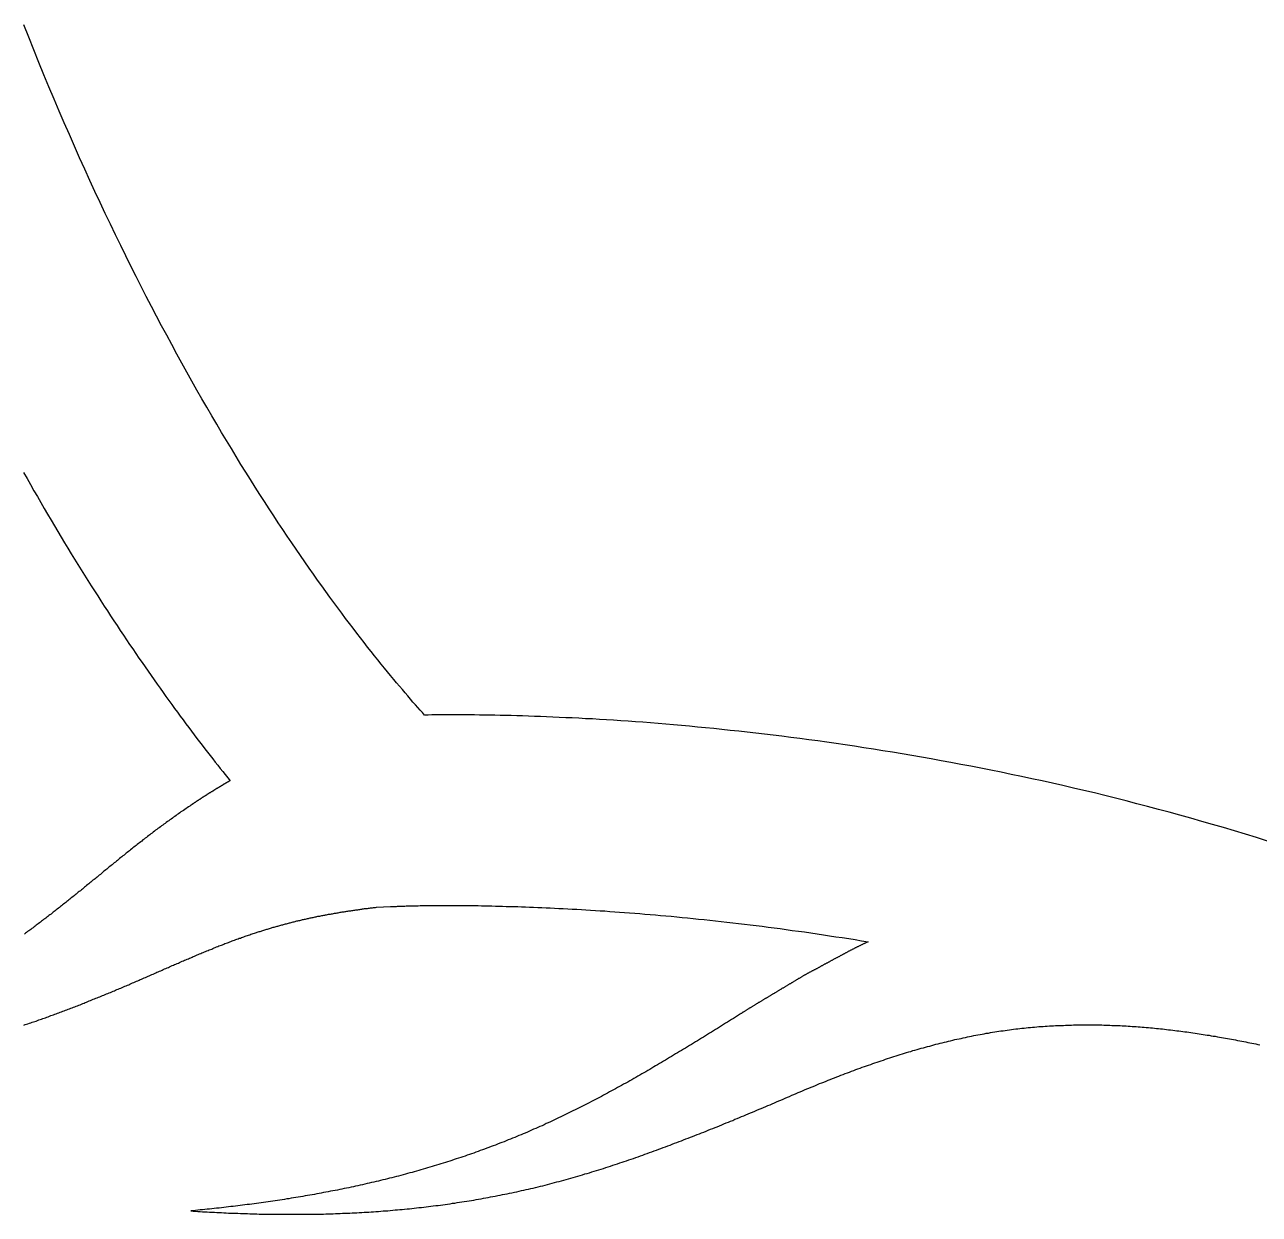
# Model space of a CAD drawing. Extents: x 5 to 105, y 2 to 136.
# Drawn here: x 37.65 to 46.19, y 115.58 to 123.81 of the extents above; entities that cross this region are included whole.
import ezdxf

# ---------------------------------------------------------------- set-up
doc = ezdxf.new("R2010")
doc.units = 0
doc.layers.get('0').update_dxf_attribs({"linetype": 'CONTINUOUS'})

msp = doc.modelspace()

# ---------------------------------------------------------------- linework, layer by layer
at = {"color": 7}
msp.add_lwpolyline([(40.0868, 117.7037), (40.1839, 117.7087)], dxfattribs=at)
for points in [[(40.4194, 119.033, 0), (40.4045, 119.05, 0), (40.3889, 119.067, 0), (40.3729, 119.085, 0), (40.3563, 119.104, 0), (40.3392, 119.123, 0), (40.3216, 119.144, 0), (40.3035, 119.165, 0), (40.2849, 119.186, 0), (40.2658, 119.209, 0), (40.2462, 119.232, 0), (40.2261, 119.256, 0), (40.2056, 119.28, 0), (40.1846, 119.306, 0), (40.1631, 119.332, 0), (40.1413, 119.358, 0), (40.1189, 119.386, 0), (40.0962, 119.414, 0), (40.073, 119.443, 0), (40.0494, 119.473, 0), (40.0254, 119.503, 0), (40.001, 119.535, 0), (39.9761, 119.567, 0), (39.9509, 119.599, 0), (39.9254, 119.633, 0), (39.8994, 119.667, 0), (39.8731, 119.702, 0), (39.8464, 119.737, 0), (39.8194, 119.774, 0), (39.792, 119.811, 0), (39.7643, 119.849, 0), (39.7362, 119.888, 0), (39.7078, 119.927, 0), (39.6791, 119.967, 0), (39.6501, 120.008, 0), (39.6208, 120.05, 0), (39.5912, 120.092, 0), (39.5613, 120.136, 0), (39.5311, 120.18, 0), (39.5007, 120.224, 0), (39.47, 120.27, 0), (39.439, 120.316, 0), (39.4078, 120.363, 0), (39.3763, 120.411, 0), (39.3446, 120.46, 0), (39.3126, 120.509, 0), (39.2805, 120.559, 0), (39.2481, 120.61, 0), (39.2155, 120.662, 0), (39.1827, 120.714, 0), (39.1497, 120.767, 0), (39.1165, 120.821, 0), (39.0832, 120.876, 0), (39.0496, 120.932, 0), (39.0159, 120.988, 0), (38.9821, 121.045, 0), (38.9481, 121.103, 0), (38.9139, 121.162, 0), (38.8796, 121.221, 0), (38.8452, 121.281, 0), (38.8106, 121.342, 0), (38.776, 121.404, 0), (38.7412, 121.467, 0), (38.7063, 121.53, 0), (38.6714, 121.595, 0), (38.6363, 121.66, 0), (38.6012, 121.725, 0), (38.566, 121.792, 0), (38.5307, 121.859, 0), (38.4953, 121.928, 0), (38.46, 121.997, 0), (38.4245, 122.067, 0), (38.3891, 122.137, 0), (38.3536, 122.209, 0), (38.318, 122.281, 0), (38.2825, 122.354, 0), (38.2469, 122.428, 0), (38.2114, 122.502, 0), (38.1758, 122.578, 0), (38.1403, 122.654, 0), (38.1048, 122.731, 0), (38.0693, 122.809, 0), (38.0339, 122.888, 0), (37.9985, 122.968, 0), (37.9631, 123.048, 0), (37.9278, 123.129, 0), (37.8926, 123.211, 0), (37.8574, 123.294, 0), (37.8223, 123.378, 0), (37.7873, 123.462, 0), (37.7524, 123.547, 0), (37.7176, 123.634, 0), (37.6829, 123.721, 0), (37.6483, 123.808, 0)], [(37.6464, 120.711, 0), (37.6703, 120.669, 0), (37.6942, 120.627, 0), (37.718, 120.585, 0), (37.7417, 120.544, 0), (37.7655, 120.503, 0), (37.7891, 120.462, 0), (37.8127, 120.422, 0), (37.8363, 120.382, 0), (37.8598, 120.342, 0), (37.8832, 120.303, 0), (37.9066, 120.264, 0), (37.9299, 120.225, 0), (37.9531, 120.187, 0), (37.9763, 120.149, 0), (37.9994, 120.111, 0), (38.0224, 120.074, 0), (38.0454, 120.037, 0), (38.0683, 120, 0), (38.0911, 119.964, 0), (38.1139, 119.928, 0), (38.1365, 119.892, 0), (38.1591, 119.857, 0), (38.1816, 119.822, 0), (38.204, 119.787, 0), (38.2263, 119.753, 0), (38.2485, 119.719, 0), (38.2706, 119.685, 0), (38.2927, 119.652, 0), (38.3146, 119.619, 0), (38.3365, 119.586, 0), (38.3582, 119.554, 0), (38.3799, 119.522, 0), (38.4014, 119.49, 0), (38.4228, 119.458, 0), (38.4442, 119.427, 0), (38.4654, 119.396, 0), (38.4865, 119.366, 0), (38.5075, 119.336, 0), (38.5283, 119.306, 0), (38.5491, 119.276, 0), (38.5697, 119.247, 0), (38.5903, 119.218, 0), (38.6106, 119.19, 0), (38.6309, 119.162, 0), (38.6511, 119.134, 0), (38.6711, 119.106, 0), (38.691, 119.079, 0), (38.7107, 119.052, 0), (38.7303, 119.025, 0), (38.7498, 118.999, 0), (38.7691, 118.973, 0), (38.7883, 118.947, 0), (38.8074, 118.922, 0), (38.8263, 118.897, 0), (38.8451, 118.872, 0), (38.8637, 118.848, 0), (38.8821, 118.824, 0), (38.9005, 118.8, 0), (38.9186, 118.777, 0), (38.9366, 118.753, 0), (38.9545, 118.731, 0), (38.9721, 118.708, 0), (38.9897, 118.686, 0), (39.007, 118.664, 0), (39.0242, 118.642, 0), (39.0412, 118.621, 0), (39.0581, 118.6, 0), (39.0748, 118.579, 0)], [(46.248, 118.162, 0), (46.1717, 118.186, 0), (46.0955, 118.209, 0), (46.0195, 118.232, 0), (45.9436, 118.255, 0), (45.868, 118.277, 0), (45.7926, 118.298, 0), (45.7173, 118.32, 0), (45.6423, 118.341, 0), (45.5675, 118.361, 0), (45.4929, 118.381, 0), (45.4186, 118.401, 0), (45.3445, 118.42, 0), (45.2706, 118.439, 0), (45.197, 118.458, 0), (45.1236, 118.476, 0), (45.0505, 118.494, 0), (44.9777, 118.511, 0), (44.9052, 118.528, 0), (44.8329, 118.545, 0), (44.761, 118.561, 0), (44.6893, 118.577, 0), (44.6179, 118.592, 0), (44.5468, 118.608, 0), (44.4761, 118.623, 0), (44.4057, 118.637, 0), (44.3356, 118.651, 0), (44.2658, 118.665, 0), (44.1964, 118.679, 0), (44.1273, 118.692, 0), (44.0586, 118.705, 0), (43.9903, 118.717, 0), (43.9223, 118.73, 0), (43.8547, 118.742, 0), (43.7875, 118.753, 0), (43.7206, 118.765, 0), (43.6542, 118.776, 0), (43.5882, 118.786, 0), (43.5225, 118.797, 0), (43.4573, 118.807, 0), (43.3925, 118.817, 0), (43.3281, 118.826, 0), (43.2642, 118.836, 0), (43.2007, 118.845, 0), (43.1376, 118.854, 0), (43.0751, 118.862, 0), (43.0129, 118.87, 0), (42.9512, 118.878, 0), (42.8901, 118.886, 0), (42.8293, 118.894, 0), (42.7691, 118.901, 0), (42.7094, 118.908, 0), (42.6501, 118.915, 0), (42.5914, 118.921, 0), (42.5332, 118.927, 0), (42.4755, 118.933, 0), (42.4183, 118.939, 0), (42.3616, 118.945, 0), (42.3055, 118.95, 0), (42.25, 118.956, 0), (42.195, 118.961, 0), (42.1405, 118.965, 0), (42.0866, 118.97, 0), (42.0333, 118.974, 0), (41.9806, 118.979, 0), (41.9284, 118.983, 0), (41.8768, 118.986, 0), (41.8259, 118.99, 0), (41.7755, 118.993, 0), (41.7257, 118.997, 0), (41.6766, 119, 0), (41.6281, 119.003, 0), (41.5802, 119.006, 0), (41.533, 119.008, 0), (41.4863, 119.011, 0), (41.4404, 119.013, 0), (41.3951, 119.015, 0), (41.3504, 119.017, 0), (41.3065, 119.019, 0), (41.2632, 119.021, 0), (41.2206, 119.023, 0), (41.1786, 119.024, 0), (41.1374, 119.026, 0), (41.0969, 119.027, 0), (41.0571, 119.028, 0), (41.018, 119.029, 0), (40.9796, 119.03, 0), (40.9419, 119.031, 0), (40.905, 119.032, 0), (40.8688, 119.032, 0), (40.8334, 119.033, 0), (40.7987, 119.033, 0), (40.7648, 119.034, 0), (40.7316, 119.034, 0), (40.6993, 119.034, 0), (40.6677, 119.034, 0), (40.6368, 119.034, 0), (40.6068, 119.034, 0), (40.5776, 119.034, 0), (40.5492, 119.034, 0), (40.5216, 119.034, 0), (40.4948, 119.034, 0), (40.4689, 119.034, 0), (40.4437, 119.033, 0), (40.4195, 119.033, 0)], [(39.0748, 118.579, 0), (39.0725, 118.578, 0), (39.0703, 118.577, 0), (39.068, 118.576, 0), (39.0658, 118.574, 0), (39.0635, 118.573, 0), (39.0613, 118.572, 0), (39.059, 118.57, 0), (39.0568, 118.569, 0), (39.0546, 118.568, 0), (39.0523, 118.566, 0), (39.0501, 118.565, 0), (39.0478, 118.564, 0), (39.0456, 118.562, 0), (39.0433, 118.561, 0), (39.0411, 118.56, 0), (39.0389, 118.558, 0), (39.0366, 118.557, 0), (39.0344, 118.556, 0), (39.0321, 118.554, 0), (39.0299, 118.553, 0), (39.0277, 118.552, 0), (39.0254, 118.551, 0), (39.0232, 118.549, 0), (39.021, 118.548, 0), (39.0187, 118.547, 0), (39.0165, 118.545, 0), (39.0143, 118.544, 0), (39.0121, 118.543, 0), (39.0098, 118.541, 0), (39.0076, 118.54, 0), (39.0054, 118.539, 0), (39.0031, 118.537, 0), (39.0009, 118.536, 0), (38.9987, 118.535, 0), (38.9965, 118.533, 0), (38.9942, 118.532, 0), (38.992, 118.53, 0), (38.9898, 118.529, 0), (38.9876, 118.528, 0), (38.9854, 118.526, 0), (38.9831, 118.525, 0), (38.9809, 118.524, 0), (38.9787, 118.522, 0), (38.9765, 118.521, 0), (38.9743, 118.52, 0), (38.9721, 118.518, 0), (38.9699, 118.517, 0), (38.9676, 118.516, 0), (38.9654, 118.514, 0), (38.9632, 118.513, 0), (38.961, 118.512, 0), (38.9588, 118.51, 0), (38.9566, 118.509, 0), (38.9544, 118.507, 0), (38.9522, 118.506, 0), (38.95, 118.505, 0), (38.9478, 118.503, 0), (38.9456, 118.502, 0), (38.9434, 118.501, 0), (38.9412, 118.499, 0), (38.939, 118.498, 0), (38.9368, 118.496, 0), (38.9346, 118.495, 0), (38.9324, 118.494, 0), (38.9302, 118.492, 0), (38.928, 118.491, 0), (38.9258, 118.49, 0), (38.9236, 118.488, 0), (38.9214, 118.487, 0), (38.9192, 118.485, 0), (38.917, 118.484, 0), (38.9148, 118.483, 0), (38.9127, 118.481, 0), (38.9105, 118.48, 0), (38.9083, 118.479, 0), (38.9061, 118.477, 0), (38.9039, 118.476, 0), (38.9017, 118.474, 0), (38.8995, 118.473, 0), (38.8974, 118.472, 0), (38.8952, 118.47, 0), (38.893, 118.469, 0), (38.8908, 118.467, 0), (38.8886, 118.466, 0), (38.8865, 118.465, 0), (38.8843, 118.463, 0), (38.8821, 118.462, 0), (38.8799, 118.46, 0), (38.8778, 118.459, 0), (38.8756, 118.457, 0), (38.8734, 118.456, 0), (38.8713, 118.455, 0), (38.8691, 118.453, 0), (38.8669, 118.452, 0), (38.8648, 118.45, 0), (38.8626, 118.449, 0), (38.8604, 118.448, 0), (38.8583, 118.446, 0), (38.8561, 118.445, 0), (38.8539, 118.443, 0), (38.8518, 118.442, 0), (38.8496, 118.44, 0), (38.8475, 118.439, 0), (38.8453, 118.438, 0), (38.8432, 118.436, 0), (38.841, 118.435, 0), (38.8389, 118.433, 0), (38.8367, 118.432, 0), (38.8345, 118.43, 0), (38.8324, 118.429, 0), (38.8302, 118.428, 0), (38.8281, 118.426, 0), (38.826, 118.425, 0), (38.8238, 118.423, 0), (38.8217, 118.422, 0), (38.8195, 118.42, 0), (38.8174, 118.419, 0), (38.8152, 118.417, 0), (38.8131, 118.416, 0), (38.811, 118.415, 0), (38.8088, 118.413, 0), (38.8067, 118.412, 0), (38.8046, 118.41, 0), (38.8024, 118.409, 0), (38.8003, 118.407, 0), (38.7982, 118.406, 0), (38.796, 118.404, 0)], [(38.796, 118.404, 0), (38.7872, 118.398, 0), (38.7784, 118.392, 0), (38.7697, 118.386, 0), (38.7609, 118.38, 0), (38.7522, 118.374, 0), (38.7436, 118.369, 0), (38.7349, 118.363, 0), (38.7263, 118.357, 0), (38.7177, 118.351, 0), (38.7092, 118.345, 0), (38.7007, 118.338, 0), (38.6922, 118.332, 0), (38.6837, 118.326, 0), (38.6753, 118.32, 0), (38.6668, 118.314, 0), (38.6585, 118.308, 0), (38.6501, 118.302, 0), (38.6418, 118.296, 0), (38.6334, 118.29, 0), (38.6252, 118.284, 0), (38.6169, 118.278, 0), (38.6087, 118.272, 0), (38.6005, 118.266, 0), (38.5923, 118.26, 0), (38.5841, 118.254, 0), (38.576, 118.248, 0), (38.5678, 118.242, 0), (38.5597, 118.236, 0), (38.5517, 118.229, 0), (38.5436, 118.223, 0), (38.5356, 118.217, 0), (38.5276, 118.211, 0), (38.5196, 118.205, 0), (38.5116, 118.199, 0), (38.5037, 118.193, 0), (38.4958, 118.187, 0), (38.4879, 118.181, 0), (38.48, 118.175, 0), (38.4721, 118.169, 0), (38.4643, 118.162, 0), (38.4564, 118.156, 0), (38.4486, 118.15, 0), (38.4408, 118.144, 0), (38.4331, 118.138, 0), (38.4253, 118.132, 0), (38.4176, 118.126, 0), (38.4099, 118.12, 0), (38.4022, 118.114, 0), (38.3945, 118.107, 0), (38.3868, 118.101, 0), (38.3792, 118.095, 0), (38.3715, 118.089, 0), (38.3639, 118.083, 0), (38.3563, 118.077, 0), (38.3487, 118.071, 0), (38.3411, 118.065, 0), (38.3336, 118.059, 0), (38.326, 118.053, 0), (38.3185, 118.047, 0), (38.3109, 118.04, 0), (38.3034, 118.034, 0), (38.2959, 118.028, 0), (38.2885, 118.022, 0), (38.281, 118.016, 0), (38.2735, 118.01, 0), (38.2661, 118.004, 0), (38.2586, 117.998, 0), (38.2512, 117.992, 0), (38.2438, 117.986, 0), (38.2364, 117.98, 0), (38.229, 117.974, 0), (38.2216, 117.968, 0), (38.2142, 117.962, 0), (38.2069, 117.956, 0), (38.1995, 117.95, 0), (38.1921, 117.944, 0), (38.1848, 117.938, 0), (38.1775, 117.931, 0), (38.1701, 117.925, 0), (38.1628, 117.919, 0), (38.1555, 117.913, 0), (38.1482, 117.907, 0), (38.1409, 117.901, 0), (38.1336, 117.895, 0), (38.1263, 117.89, 0), (38.119, 117.884, 0), (38.1118, 117.878, 0), (38.1045, 117.872, 0), (38.0972, 117.866, 0), (38.09, 117.86, 0), (38.0827, 117.854, 0), (38.0754, 117.848, 0), (38.0682, 117.842, 0), (38.0609, 117.836, 0), (38.0537, 117.83, 0), (38.0465, 117.824, 0), (38.0392, 117.818, 0), (38.032, 117.812, 0), (38.0247, 117.807, 0), (38.0175, 117.801, 0), (38.0103, 117.795, 0), (38.003, 117.789, 0), (37.9958, 117.783, 0), (37.9886, 117.777, 0), (37.9813, 117.772, 0), (37.9741, 117.766, 0), (37.9669, 117.76, 0), (37.9596, 117.754, 0), (37.9524, 117.748, 0), (37.9451, 117.743, 0), (37.9379, 117.737, 0), (37.9307, 117.731, 0), (37.9234, 117.725, 0), (37.9162, 117.72, 0), (37.9089, 117.714, 0), (37.9017, 117.708, 0), (37.8944, 117.702, 0), (37.8871, 117.697, 0), (37.8799, 117.691, 0), (37.8726, 117.685, 0), (37.8653, 117.68, 0), (37.858, 117.674, 0), (37.8508, 117.669, 0), (37.8435, 117.663, 0), (37.8362, 117.657, 0), (37.8289, 117.652, 0), (37.8215, 117.646, 0)], [(37.8215, 117.646, 0), (37.8143, 117.64, 0), (37.807, 117.635, 0), (37.7997, 117.629, 0), (37.7924, 117.624, 0), (37.7851, 117.618, 0), (37.7778, 117.612, 0), (37.7705, 117.607, 0), (37.7632, 117.601, 0), (37.7559, 117.596, 0), (37.7485, 117.59, 0), (37.7412, 117.584, 0), (37.7338, 117.579, 0), (37.7265, 117.573, 0), (37.7191, 117.568, 0), (37.7118, 117.562, 0), (37.7044, 117.557, 0), (37.697, 117.551, 0), (37.6896, 117.546, 0), (37.6822, 117.54, 0), (37.6748, 117.535, 0), (37.6674, 117.529, 0), (37.66, 117.524, 0), (37.6525, 117.518, 0)], [(39.243, 117.524, 0), (39.2495, 117.527, 0), (39.256, 117.529, 0), (39.2625, 117.531, 0), (39.269, 117.533, 0), (39.2755, 117.535, 0), (39.282, 117.537, 0), (39.2885, 117.539, 0), (39.295, 117.541, 0), (39.3015, 117.543, 0), (39.308, 117.545, 0), (39.3145, 117.547, 0), (39.321, 117.55, 0), (39.3275, 117.552, 0), (39.334, 117.553, 0), (39.3405, 117.555, 0), (39.347, 117.557, 0), (39.3535, 117.559, 0), (39.36, 117.561, 0), (39.3665, 117.563, 0), (39.3731, 117.565, 0), (39.3796, 117.567, 0), (39.3861, 117.569, 0), (39.3926, 117.571, 0), (39.3992, 117.573, 0), (39.4057, 117.574, 0), (39.4122, 117.576, 0), (39.4187, 117.578, 0), (39.4253, 117.58, 0), (39.4318, 117.582, 0), (39.4384, 117.583, 0), (39.4449, 117.585, 0), (39.4514, 117.587, 0), (39.458, 117.589, 0), (39.4645, 117.59, 0), (39.4711, 117.592, 0), (39.4776, 117.594, 0), (39.4842, 117.596, 0), (39.4907, 117.597, 0), (39.4973, 117.599, 0), (39.5039, 117.601, 0), (39.5104, 117.602, 0), (39.517, 117.604, 0), (39.5236, 117.605, 0), (39.5301, 117.607, 0), (39.5367, 117.609, 0), (39.5433, 117.61, 0), (39.5499, 117.612, 0), (39.5564, 117.613, 0), (39.563, 117.615, 0), (39.5696, 117.616, 0), (39.5762, 117.618, 0), (39.5828, 117.619, 0), (39.5894, 117.621, 0), (39.596, 117.622, 0), (39.6026, 117.624, 0), (39.6092, 117.625, 0), (39.6158, 117.627, 0), (39.6224, 117.628, 0), (39.629, 117.63, 0), (39.6356, 117.631, 0), (39.6423, 117.632, 0), (39.6489, 117.634, 0), (39.6555, 117.635, 0), (39.6621, 117.637, 0), (39.6688, 117.638, 0), (39.6754, 117.639, 0), (39.682, 117.641, 0), (39.6887, 117.642, 0), (39.6953, 117.643, 0), (39.7019, 117.645, 0), (39.7086, 117.646, 0), (39.7152, 117.647, 0), (39.7219, 117.648, 0), (39.7286, 117.65, 0), (39.7352, 117.651, 0), (39.7419, 117.652, 0), (39.7486, 117.653, 0), (39.7552, 117.655, 0), (39.7619, 117.656, 0), (39.7686, 117.657, 0), (39.7753, 117.658, 0), (39.7819, 117.659, 0), (39.7886, 117.661, 0), (39.7953, 117.662, 0), (39.802, 117.663, 0), (39.8087, 117.664, 0), (39.8154, 117.665, 0), (39.8221, 117.666, 0), (39.8288, 117.667, 0), (39.8356, 117.669, 0), (39.8423, 117.67, 0), (39.849, 117.671, 0), (39.8557, 117.672, 0), (39.8625, 117.673, 0), (39.8692, 117.674, 0), (39.8759, 117.675, 0), (39.8827, 117.676, 0), (39.8894, 117.677, 0), (39.8962, 117.678, 0), (39.9029, 117.679, 0), (39.9097, 117.68, 0), (39.9164, 117.681, 0), (39.9232, 117.682, 0), (39.93, 117.683, 0), (39.9367, 117.684, 0), (39.9435, 117.685, 0), (39.9503, 117.686, 0), (39.9571, 117.687, 0), (39.9639, 117.688, 0), (39.9707, 117.689, 0), (39.9775, 117.69, 0), (39.9843, 117.691, 0), (39.9911, 117.692, 0), (39.9979, 117.693, 0), (40.0047, 117.694, 0), (40.0115, 117.694, 0), (40.0183, 117.695, 0), (40.0252, 117.696, 0), (40.032, 117.697, 0), (40.0388, 117.698, 0), (40.0457, 117.699, 0), (40.0525, 117.7, 0), (40.0594, 117.7, 0), (40.0662, 117.701, 0), (40.0731, 117.702, 0), (40.0799, 117.703, 0), (40.0868, 117.704, 0)], [(40.1839, 117.709, 0), (40.1847, 117.709, 0), (40.186, 117.709, 0), (40.1878, 117.709, 0), (40.19, 117.709, 0), (40.1928, 117.709, 0), (40.1961, 117.709, 0), (40.1998, 117.709, 0), (40.2041, 117.71, 0), (40.2088, 117.71, 0), (40.214, 117.71, 0), (40.2197, 117.71, 0), (40.2259, 117.71, 0), (40.2326, 117.711, 0), (40.2397, 117.711, 0), (40.2473, 117.711, 0), (40.2553, 117.711, 0), (40.2639, 117.712, 0), (40.2729, 117.712, 0), (40.2823, 117.712, 0), (40.2922, 117.713, 0), (40.3026, 117.713, 0), (40.3134, 117.713, 0), (40.3247, 117.713, 0), (40.3364, 117.714, 0), (40.3486, 117.714, 0), (40.3612, 117.714, 0), (40.3743, 117.714, 0), (40.3878, 117.715, 0), (40.4017, 117.715, 0), (40.4161, 117.715, 0), (40.4309, 117.715, 0), (40.4461, 117.715, 0), (40.4617, 117.716, 0), (40.4778, 117.716, 0), (40.4943, 117.716, 0), (40.5112, 117.716, 0), (40.5286, 117.716, 0), (40.5463, 117.716, 0), (40.5645, 117.716, 0), (40.583, 117.716, 0), (40.602, 117.716, 0), (40.6214, 117.716, 0), (40.6412, 117.716, 0), (40.6614, 117.716, 0), (40.6819, 117.716, 0), (40.7029, 117.716, 0), (40.7243, 117.715, 0), (40.746, 117.715, 0), (40.7682, 117.715, 0), (40.7907, 117.715, 0), (40.8136, 117.714, 0), (40.8369, 117.714, 0), (40.8606, 117.713, 0), (40.8846, 117.713, 0), (40.909, 117.712, 0), (40.9338, 117.712, 0), (40.9589, 117.711, 0), (40.9845, 117.71, 0), (41.0103, 117.71, 0), (41.0366, 117.709, 0), (41.0632, 117.708, 0), (41.0901, 117.707, 0), (41.1174, 117.706, 0), (41.1451, 117.705, 0), (41.1731, 117.704, 0), (41.2014, 117.703, 0), (41.2301, 117.702, 0), (41.2591, 117.7, 0), (41.2885, 117.699, 0), (41.3182, 117.698, 0), (41.3482, 117.696, 0), (41.3786, 117.695, 0), (41.4093, 117.693, 0), (41.4403, 117.691, 0), (41.4717, 117.69, 0), (41.5033, 117.688, 0), (41.5353, 117.686, 0), (41.5676, 117.684, 0), (41.6002, 117.682, 0), (41.6331, 117.68, 0), (41.6664, 117.678, 0), (41.6999, 117.675, 0), (41.7337, 117.673, 0), (41.7679, 117.67, 0), (41.8023, 117.668, 0), (41.8371, 117.665, 0), (41.8721, 117.662, 0), (41.9074, 117.66, 0), (41.943, 117.657, 0), (41.9789, 117.654, 0), (42.0151, 117.651, 0), (42.0515, 117.647, 0), (42.0883, 117.644, 0), (42.1253, 117.641, 0), (42.1626, 117.637, 0), (42.2001, 117.634, 0), (42.238, 117.63, 0), (42.276, 117.626, 0), (42.3144, 117.622, 0), (42.353, 117.618, 0), (42.3919, 117.614, 0), (42.431, 117.61, 0), (42.4704, 117.606, 0), (42.5101, 117.601, 0), (42.55, 117.597, 0), (42.5901, 117.592, 0), (42.6305, 117.587, 0), (42.6711, 117.582, 0), (42.712, 117.577, 0), (42.7531, 117.572, 0), (42.7944, 117.567, 0), (42.836, 117.561, 0), (42.8777, 117.556, 0), (42.9198, 117.55, 0), (42.962, 117.544, 0), (43.0045, 117.539, 0), (43.0472, 117.533, 0), (43.0901, 117.526, 0), (43.1332, 117.52, 0), (43.1765, 117.514, 0), (43.2201, 117.507, 0), (43.2638, 117.5, 0), (43.3078, 117.494, 0), (43.3519, 117.487, 0), (43.3963, 117.48, 0), (43.4408, 117.472, 0), (43.4856, 117.465, 0)], [(38.1467, 117.074, 0), (38.1558, 117.078, 0), (38.165, 117.081, 0), (38.1741, 117.085, 0), (38.1832, 117.089, 0), (38.1923, 117.093, 0), (38.2015, 117.096, 0), (38.2106, 117.1, 0), (38.2197, 117.104, 0), (38.2288, 117.108, 0), (38.2378, 117.111, 0), (38.2469, 117.115, 0), (38.256, 117.119, 0), (38.2651, 117.123, 0), (38.2741, 117.126, 0), (38.2832, 117.13, 0), (38.2922, 117.134, 0), (38.3012, 117.138, 0), (38.3103, 117.142, 0), (38.3193, 117.145, 0), (38.3283, 117.149, 0), (38.3373, 117.153, 0), (38.3463, 117.157, 0), (38.3553, 117.161, 0), (38.3643, 117.165, 0), (38.3732, 117.168, 0), (38.3822, 117.172, 0), (38.3912, 117.176, 0), (38.4001, 117.18, 0), (38.4091, 117.184, 0), (38.418, 117.188, 0), (38.4269, 117.192, 0), (38.4358, 117.196, 0), (38.4448, 117.199, 0), (38.4537, 117.203, 0), (38.4626, 117.207, 0), (38.4714, 117.211, 0), (38.4803, 117.215, 0), (38.4892, 117.219, 0), (38.4981, 117.223, 0), (38.5069, 117.227, 0), (38.5158, 117.23, 0), (38.5246, 117.234, 0), (38.5334, 117.238, 0), (38.5423, 117.242, 0), (38.5511, 117.246, 0), (38.5599, 117.25, 0), (38.5687, 117.254, 0), (38.5775, 117.257, 0), (38.5862, 117.261, 0), (38.595, 117.265, 0), (38.6038, 117.269, 0), (38.6125, 117.273, 0), (38.6213, 117.277, 0), (38.63, 117.28, 0), (38.6388, 117.284, 0), (38.6475, 117.288, 0), (38.6562, 117.292, 0), (38.6649, 117.296, 0), (38.6736, 117.3, 0), (38.6823, 117.303, 0), (38.691, 117.307, 0), (38.6996, 117.311, 0), (38.7083, 117.315, 0), (38.7169, 117.318, 0), (38.7256, 117.322, 0), (38.7342, 117.326, 0), (38.7429, 117.33, 0), (38.7515, 117.333, 0), (38.7601, 117.337, 0), (38.7687, 117.341, 0), (38.7773, 117.344, 0), (38.7858, 117.348, 0), (38.7944, 117.352, 0), (38.803, 117.355, 0), (38.8115, 117.359, 0), (38.8201, 117.363, 0), (38.8286, 117.366, 0), (38.8371, 117.37, 0), (38.8457, 117.374, 0), (38.8542, 117.377, 0), (38.8627, 117.381, 0), (38.8712, 117.384, 0), (38.8796, 117.388, 0), (38.8881, 117.391, 0), (38.8966, 117.395, 0), (38.905, 117.398, 0), (38.9135, 117.402, 0), (38.9219, 117.405, 0), (38.9303, 117.409, 0), (38.9387, 117.412, 0), (38.9471, 117.415, 0), (38.9555, 117.419, 0), (38.9639, 117.422, 0), (38.9723, 117.426, 0), (38.9807, 117.429, 0), (38.989, 117.432, 0), (38.9974, 117.436, 0), (39.0057, 117.439, 0), (39.014, 117.442, 0), (39.0223, 117.445, 0), (39.0306, 117.449, 0), (39.0389, 117.452, 0), (39.0472, 117.455, 0), (39.0555, 117.458, 0), (39.0638, 117.461, 0), (39.072, 117.464, 0), (39.0803, 117.468, 0), (39.0885, 117.471, 0), (39.0967, 117.474, 0), (39.1049, 117.477, 0), (39.1131, 117.48, 0), (39.1213, 117.483, 0), (39.1295, 117.486, 0), (39.1377, 117.489, 0), (39.1459, 117.491, 0), (39.154, 117.494, 0), (39.1622, 117.497, 0), (39.1703, 117.5, 0), (39.1784, 117.503, 0), (39.1865, 117.506, 0), (39.1946, 117.508, 0), (39.2027, 117.511, 0), (39.2108, 117.514, 0), (39.2189, 117.517, 0), (39.2269, 117.519, 0), (39.235, 117.522, 0), (39.243, 117.524, 0)], [(43.4856, 117.465, 0), (43.482, 117.463, 0), (43.4785, 117.462, 0), (43.4749, 117.46, 0), (43.4714, 117.458, 0), (43.4678, 117.456, 0), (43.4643, 117.455, 0), (43.4607, 117.453, 0), (43.4572, 117.451, 0), (43.4537, 117.45, 0), (43.4501, 117.448, 0), (43.4466, 117.446, 0), (43.4431, 117.444, 0), (43.4396, 117.443, 0), (43.4361, 117.441, 0), (43.4325, 117.439, 0), (43.429, 117.438, 0), (43.4255, 117.436, 0), (43.422, 117.434, 0), (43.4185, 117.432, 0), (43.415, 117.431, 0), (43.4115, 117.429, 0), (43.408, 117.427, 0), (43.4045, 117.425, 0), (43.4011, 117.423, 0), (43.3976, 117.422, 0), (43.3941, 117.42, 0), (43.3906, 117.418, 0), (43.3871, 117.416, 0), (43.3836, 117.415, 0), (43.3802, 117.413, 0), (43.3767, 117.411, 0), (43.3732, 117.409, 0), (43.3698, 117.407, 0), (43.3663, 117.406, 0), (43.3628, 117.404, 0), (43.3594, 117.402, 0), (43.3559, 117.4, 0), (43.3525, 117.399, 0), (43.349, 117.397, 0), (43.3456, 117.395, 0), (43.3421, 117.393, 0), (43.3387, 117.391, 0), (43.3352, 117.389, 0), (43.3318, 117.388, 0), (43.3283, 117.386, 0), (43.3249, 117.384, 0), (43.3215, 117.382, 0), (43.318, 117.38, 0), (43.3146, 117.379, 0), (43.3112, 117.377, 0), (43.3077, 117.375, 0), (43.3043, 117.373, 0), (43.3009, 117.371, 0), (43.2975, 117.369, 0), (43.294, 117.368, 0), (43.2906, 117.366, 0), (43.2872, 117.364, 0), (43.2838, 117.362, 0), (43.2803, 117.36, 0), (43.2769, 117.358, 0), (43.2735, 117.357, 0), (43.2701, 117.355, 0), (43.2667, 117.353, 0), (43.2633, 117.351, 0), (43.2598, 117.349, 0), (43.2564, 117.347, 0), (43.253, 117.346, 0), (43.2496, 117.344, 0), (43.2462, 117.342, 0), (43.2428, 117.34, 0), (43.2394, 117.338, 0), (43.236, 117.336, 0), (43.2326, 117.335, 0), (43.2292, 117.333, 0), (43.2258, 117.331, 0), (43.2224, 117.329, 0), (43.219, 117.327, 0), (43.2156, 117.325, 0), (43.2122, 117.323, 0), (43.2088, 117.322, 0), (43.2054, 117.32, 0), (43.202, 117.318, 0), (43.1986, 117.316, 0), (43.1952, 117.314, 0), (43.1918, 117.312, 0), (43.1884, 117.311, 0), (43.185, 117.309, 0), (43.1816, 117.307, 0), (43.1782, 117.305, 0), (43.1748, 117.303, 0), (43.1714, 117.301, 0), (43.168, 117.299, 0), (43.1646, 117.298, 0), (43.1612, 117.296, 0), (43.1578, 117.294, 0), (43.1544, 117.292, 0), (43.151, 117.29, 0), (43.1476, 117.288, 0), (43.1442, 117.287, 0), (43.1408, 117.285, 0), (43.1374, 117.283, 0), (43.134, 117.281, 0), (43.1306, 117.279, 0), (43.1272, 117.277, 0), (43.1238, 117.276, 0), (43.1204, 117.274, 0), (43.117, 117.272, 0), (43.1136, 117.27, 0), (43.1102, 117.268, 0), (43.1068, 117.266, 0), (43.1034, 117.265, 0), (43.0999, 117.263, 0), (43.0965, 117.261, 0), (43.0931, 117.259, 0), (43.0897, 117.257, 0), (43.0863, 117.255, 0), (43.0829, 117.254, 0), (43.0795, 117.252, 0), (43.0761, 117.25, 0), (43.0727, 117.248, 0), (43.0692, 117.246, 0), (43.0658, 117.245, 0), (43.0624, 117.243, 0), (43.059, 117.241, 0), (43.0556, 117.239, 0), (43.0522, 117.237, 0), (43.0487, 117.236, 0)], [(43.0487, 117.236, 0), (43.0452, 117.233, 0), (43.0416, 117.231, 0), (43.038, 117.229, 0), (43.0344, 117.227, 0), (43.0309, 117.225, 0), (43.0273, 117.223, 0), (43.0237, 117.221, 0), (43.0201, 117.218, 0), (43.0165, 117.216, 0), (43.013, 117.214, 0), (43.0094, 117.212, 0), (43.0058, 117.21, 0), (43.0022, 117.208, 0), (42.9986, 117.205, 0), (42.995, 117.203, 0), (42.9914, 117.201, 0), (42.9878, 117.199, 0), (42.9842, 117.197, 0), (42.9807, 117.195, 0), (42.9771, 117.192, 0), (42.9735, 117.19, 0), (42.9699, 117.188, 0), (42.9663, 117.186, 0), (42.9627, 117.184, 0), (42.9591, 117.182, 0), (42.9555, 117.18, 0), (42.9519, 117.177, 0), (42.9483, 117.175, 0), (42.9447, 117.173, 0), (42.941, 117.171, 0), (42.9374, 117.169, 0), (42.9338, 117.167, 0), (42.9302, 117.164, 0), (42.9266, 117.162, 0), (42.923, 117.16, 0), (42.9194, 117.158, 0), (42.9158, 117.156, 0), (42.9122, 117.154, 0), (42.9086, 117.151, 0), (42.905, 117.149, 0), (42.9014, 117.147, 0), (42.8978, 117.145, 0), (42.8942, 117.143, 0), (42.8906, 117.141, 0), (42.887, 117.139, 0), (42.8833, 117.136, 0), (42.8797, 117.134, 0), (42.8761, 117.132, 0), (42.8725, 117.13, 0), (42.8689, 117.128, 0), (42.8653, 117.126, 0), (42.8617, 117.123, 0), (42.8581, 117.121, 0), (42.8545, 117.119, 0), (42.8509, 117.117, 0), (42.8473, 117.115, 0), (42.8437, 117.113, 0), (42.8401, 117.111, 0), (42.8365, 117.108, 0), (42.8329, 117.106, 0), (42.8293, 117.104, 0), (42.8257, 117.102, 0), (42.8221, 117.1, 0), (42.8185, 117.098, 0), (42.8149, 117.095, 0), (42.8113, 117.093, 0), (42.8077, 117.091, 0), (42.8041, 117.089, 0), (42.8006, 117.087, 0), (42.797, 117.085, 0), (42.7934, 117.082, 0), (42.7898, 117.08, 0), (42.7862, 117.078, 0), (42.7826, 117.076, 0), (42.779, 117.074, 0), (42.7755, 117.072, 0), (42.7719, 117.07, 0), (42.7683, 117.067, 0), (42.7647, 117.065, 0), (42.7612, 117.063, 0), (42.7576, 117.061, 0), (42.754, 117.059, 0), (42.7505, 117.057, 0), (42.7469, 117.054, 0), (42.7433, 117.052, 0), (42.7398, 117.05, 0), (42.7362, 117.048, 0), (42.7326, 117.046, 0), (42.7291, 117.044, 0), (42.7255, 117.042, 0), (42.722, 117.039, 0), (42.7184, 117.037, 0), (42.7149, 117.035, 0), (42.7113, 117.033, 0), (42.7078, 117.031, 0), (42.7043, 117.029, 0), (42.7007, 117.026, 0), (42.6972, 117.024, 0), (42.6937, 117.022, 0), (42.6901, 117.02, 0), (42.6866, 117.018, 0), (42.6831, 117.016, 0), (42.6796, 117.013, 0), (42.676, 117.011, 0), (42.6725, 117.009, 0), (42.669, 117.007, 0), (42.6655, 117.005, 0), (42.662, 117.003, 0), (42.6585, 117, 0), (42.655, 116.998, 0), (42.6515, 116.996, 0), (42.648, 116.994, 0), (42.6445, 116.992, 0), (42.641, 116.99, 0), (42.6376, 116.987, 0), (42.6341, 116.985, 0), (42.6306, 116.983, 0), (42.6271, 116.981, 0), (42.6237, 116.979, 0), (42.6202, 116.977, 0), (42.6167, 116.975, 0), (42.6133, 116.972, 0), (42.6098, 116.97, 0), (42.6064, 116.968, 0), (42.6029, 116.966, 0), (42.5995, 116.964, 0), (42.596, 116.962, 0)], [(37.6493, 116.889, 0), (37.6585, 116.892, 0), (37.6678, 116.895, 0), (37.6771, 116.898, 0), (37.6864, 116.901, 0), (37.6956, 116.905, 0), (37.7049, 116.908, 0), (37.7142, 116.911, 0), (37.7234, 116.914, 0), (37.7327, 116.917, 0), (37.7419, 116.921, 0), (37.7512, 116.924, 0), (37.7605, 116.927, 0), (37.7697, 116.93, 0), (37.779, 116.934, 0), (37.7882, 116.937, 0), (37.7974, 116.94, 0), (37.8067, 116.944, 0), (37.8159, 116.947, 0), (37.8252, 116.95, 0), (37.8344, 116.954, 0), (37.8436, 116.957, 0), (37.8529, 116.96, 0), (37.8621, 116.964, 0), (37.8713, 116.967, 0), (37.8805, 116.971, 0), (37.8898, 116.974, 0), (37.899, 116.977, 0), (37.9082, 116.981, 0), (37.9174, 116.984, 0), (37.9266, 116.988, 0), (37.9358, 116.991, 0), (37.945, 116.995, 0), (37.9542, 116.998, 0), (37.9634, 117.002, 0), (37.9726, 117.005, 0), (37.9818, 117.009, 0), (37.991, 117.012, 0), (38.0002, 117.016, 0), (38.0093, 117.019, 0), (38.0185, 117.023, 0), (38.0277, 117.027, 0), (38.0369, 117.03, 0), (38.046, 117.034, 0), (38.0552, 117.037, 0), (38.0644, 117.041, 0), (38.0735, 117.045, 0), (38.0827, 117.048, 0), (38.0918, 117.052, 0), (38.101, 117.056, 0), (38.1101, 117.059, 0), (38.1193, 117.063, 0), (38.1284, 117.067, 0), (38.1375, 117.07, 0), (38.1467, 117.074, 0)], [(42.596, 116.962, 0), (42.5822, 116.953, 0), (42.5683, 116.944, 0), (42.5545, 116.935, 0), (42.5407, 116.927, 0), (42.5268, 116.918, 0), (42.513, 116.909, 0), (42.4992, 116.901, 0), (42.4854, 116.892, 0), (42.4716, 116.883, 0), (42.4578, 116.875, 0), (42.444, 116.866, 0), (42.4302, 116.858, 0), (42.4164, 116.849, 0), (42.4026, 116.84, 0), (42.3889, 116.832, 0), (42.3751, 116.823, 0), (42.3613, 116.815, 0), (42.3475, 116.806, 0), (42.3338, 116.798, 0), (42.32, 116.789, 0), (42.3062, 116.781, 0), (42.2925, 116.772, 0), (42.2787, 116.764, 0), (42.2649, 116.755, 0), (42.2512, 116.747, 0), (42.2374, 116.739, 0), (42.2237, 116.73, 0), (42.2099, 116.722, 0), (42.1961, 116.714, 0), (42.1824, 116.705, 0), (42.1686, 116.697, 0), (42.1549, 116.689, 0), (42.1411, 116.68, 0), (42.1273, 116.672, 0), (42.1136, 116.664, 0), (42.0998, 116.656, 0), (42.086, 116.647, 0), (42.0722, 116.639, 0), (42.0585, 116.631, 0), (42.0447, 116.623, 0), (42.0309, 116.615, 0), (42.0171, 116.607, 0), (42.0033, 116.599, 0), (41.9895, 116.591, 0), (41.9757, 116.582, 0), (41.9619, 116.574, 0), (41.9481, 116.566, 0), (41.9343, 116.558, 0), (41.9205, 116.551, 0), (41.9067, 116.543, 0), (41.8928, 116.535, 0), (41.879, 116.527, 0), (41.8652, 116.519, 0), (41.8513, 116.511, 0), (41.8374, 116.503, 0), (41.8236, 116.495, 0), (41.8097, 116.488, 0), (41.7958, 116.48, 0), (41.7819, 116.472, 0), (41.768, 116.465, 0), (41.7541, 116.457, 0), (41.7402, 116.449, 0), (41.7263, 116.442, 0), (41.7124, 116.434, 0), (41.6984, 116.426, 0), (41.6845, 116.419, 0), (41.6705, 116.411, 0), (41.6565, 116.404, 0), (41.6426, 116.396, 0), (41.6286, 116.389, 0), (41.6146, 116.382, 0), (41.6005, 116.374, 0), (41.5865, 116.367, 0), (41.5725, 116.36, 0), (41.5584, 116.352, 0), (41.5444, 116.345, 0), (41.5303, 116.338, 0), (41.5162, 116.331, 0), (41.5021, 116.323, 0), (41.488, 116.316, 0), (41.4738, 116.309, 0), (41.4597, 116.302, 0), (41.4455, 116.295, 0), (41.4314, 116.288, 0), (41.4172, 116.281, 0), (41.403, 116.274, 0), (41.3888, 116.267, 0), (41.3745, 116.26, 0), (41.3603, 116.254, 0), (41.346, 116.247, 0), (41.3317, 116.24, 0), (41.3174, 116.233, 0), (41.3031, 116.227, 0), (41.2888, 116.22, 0), (41.2744, 116.213, 0), (41.26, 116.207, 0), (41.2457, 116.2, 0), (41.2313, 116.193, 0), (41.2168, 116.187, 0), (41.2024, 116.181, 0), (41.1879, 116.174, 0), (41.1734, 116.168, 0), (41.1589, 116.161, 0), (41.1444, 116.155, 0), (41.1299, 116.149, 0), (41.1153, 116.142, 0), (41.1007, 116.136, 0), (41.0861, 116.13, 0), (41.0715, 116.124, 0), (41.0569, 116.118, 0), (41.0422, 116.112, 0), (41.0275, 116.106, 0), (41.0128, 116.1, 0), (40.9981, 116.094, 0), (40.9833, 116.088, 0), (40.9685, 116.082, 0), (40.9537, 116.076, 0), (40.9389, 116.071, 0), (40.9241, 116.065, 0), (40.9092, 116.059, 0), (40.8943, 116.054, 0), (40.8794, 116.048, 0), (40.8644, 116.042, 0), (40.8495, 116.037, 0), (40.8345, 116.031, 0), (40.8194, 116.026, 0), (40.8044, 116.021, 0)], [(42.8978, 116.377, 0), (42.9128, 116.383, 0), (42.9278, 116.39, 0), (42.9427, 116.396, 0), (42.9576, 116.403, 0), (42.9726, 116.409, 0), (42.9875, 116.415, 0), (43.0024, 116.422, 0), (43.0173, 116.428, 0), (43.0322, 116.434, 0), (43.047, 116.441, 0), (43.0619, 116.447, 0), (43.0768, 116.453, 0), (43.0916, 116.459, 0), (43.1064, 116.465, 0), (43.1213, 116.471, 0), (43.1361, 116.478, 0), (43.1509, 116.484, 0), (43.1657, 116.49, 0), (43.1805, 116.495, 0), (43.1953, 116.501, 0), (43.21, 116.507, 0), (43.2248, 116.513, 0), (43.2396, 116.519, 0), (43.2543, 116.525, 0), (43.2691, 116.53, 0), (43.2838, 116.536, 0), (43.2985, 116.542, 0), (43.3132, 116.548, 0), (43.328, 116.553, 0), (43.3427, 116.559, 0), (43.3574, 116.564, 0), (43.3721, 116.57, 0), (43.3867, 116.575, 0), (43.4014, 116.581, 0), (43.4161, 116.586, 0), (43.4308, 116.591, 0), (43.4454, 116.597, 0), (43.4601, 116.602, 0), (43.4747, 116.607, 0), (43.4893, 116.612, 0), (43.504, 116.617, 0), (43.5186, 116.622, 0), (43.5332, 116.628, 0), (43.5478, 116.633, 0), (43.5625, 116.638, 0), (43.5771, 116.642, 0), (43.5917, 116.647, 0), (43.6063, 116.652, 0), (43.6209, 116.657, 0), (43.6354, 116.662, 0), (43.65, 116.667, 0), (43.6646, 116.671, 0), (43.6792, 116.676, 0), (43.6937, 116.681, 0), (43.7083, 116.685, 0), (43.7229, 116.69, 0), (43.7374, 116.694, 0), (43.752, 116.699, 0), (43.7665, 116.703, 0), (43.7811, 116.707, 0), (43.7956, 116.712, 0), (43.8101, 116.716, 0), (43.8247, 116.72, 0), (43.8392, 116.724, 0), (43.8537, 116.728, 0), (43.8683, 116.732, 0), (43.8828, 116.736, 0), (43.8973, 116.74, 0), (43.9118, 116.744, 0), (43.9263, 116.748, 0), (43.9409, 116.752, 0), (43.9554, 116.756, 0), (43.9699, 116.76, 0), (43.9844, 116.763, 0), (43.9989, 116.767, 0), (44.0134, 116.77, 0), (44.0279, 116.774, 0), (44.0424, 116.777, 0), (44.0569, 116.781, 0), (44.0714, 116.784, 0), (44.0859, 116.788, 0), (44.1004, 116.791, 0), (44.1149, 116.794, 0), (44.1294, 116.797, 0), (44.1439, 116.801, 0), (44.1584, 116.804, 0), (44.1729, 116.807, 0), (44.1874, 116.81, 0), (44.2019, 116.813, 0), (44.2164, 116.816, 0), (44.2309, 116.818, 0), (44.2454, 116.821, 0), (44.2599, 116.824, 0), (44.2744, 116.827, 0), (44.2888, 116.829, 0), (44.3033, 116.832, 0), (44.3178, 116.834, 0), (44.3323, 116.837, 0), (44.3469, 116.839, 0), (44.3614, 116.841, 0), (44.3759, 116.844, 0), (44.3904, 116.846, 0), (44.4049, 116.848, 0), (44.4194, 116.85, 0), (44.4339, 116.852, 0), (44.4484, 116.854, 0), (44.4629, 116.856, 0), (44.4774, 116.858, 0), (44.492, 116.86, 0), (44.5065, 116.862, 0), (44.521, 116.864, 0), (44.5356, 116.865, 0), (44.5501, 116.867, 0), (44.5646, 116.868, 0), (44.5792, 116.87, 0), (44.5937, 116.871, 0), (44.6082, 116.873, 0), (44.6228, 116.874, 0), (44.6374, 116.875, 0), (44.6519, 116.877, 0), (44.6665, 116.878, 0), (44.681, 116.879, 0), (44.6956, 116.88, 0), (44.7102, 116.881, 0), (44.7248, 116.882, 0), (44.7393, 116.883, 0), (44.7539, 116.883, 0)], [(44.7539, 116.883, 0), (44.7678, 116.884, 0), (44.7817, 116.885, 0), (44.7956, 116.886, 0), (44.8095, 116.886, 0), (44.8234, 116.887, 0), (44.8373, 116.887, 0), (44.8512, 116.888, 0), (44.8652, 116.889, 0), (44.8791, 116.889, 0), (44.893, 116.889, 0), (44.9069, 116.89, 0), (44.9208, 116.89, 0), (44.9348, 116.89, 0), (44.9487, 116.89, 0), (44.9626, 116.891, 0), (44.9766, 116.891, 0), (44.9905, 116.891, 0), (45.0045, 116.891, 0), (45.0184, 116.891, 0), (45.0324, 116.891, 0), (45.0463, 116.891, 0), (45.0603, 116.89, 0), (45.0742, 116.89, 0), (45.0882, 116.89, 0), (45.1021, 116.89, 0), (45.1161, 116.889, 0), (45.1301, 116.889, 0), (45.144, 116.888, 0), (45.158, 116.888, 0), (45.172, 116.887, 0), (45.186, 116.887, 0), (45.1999, 116.886, 0), (45.2139, 116.886, 0), (45.2279, 116.885, 0), (45.2419, 116.884, 0), (45.2559, 116.884, 0), (45.2699, 116.883, 0), (45.2838, 116.882, 0), (45.2978, 116.881, 0), (45.3118, 116.88, 0), (45.3258, 116.879, 0), (45.3398, 116.878, 0), (45.3538, 116.877, 0), (45.3678, 116.876, 0), (45.3818, 116.875, 0), (45.3958, 116.874, 0), (45.4098, 116.872, 0), (45.4238, 116.871, 0), (45.4379, 116.87, 0), (45.4519, 116.869, 0), (45.4659, 116.867, 0), (45.4799, 116.866, 0), (45.4939, 116.865, 0), (45.5079, 116.863, 0), (45.5219, 116.862, 0), (45.536, 116.86, 0), (45.55, 116.858, 0), (45.564, 116.857, 0), (45.578, 116.855, 0), (45.592, 116.854, 0), (45.6061, 116.852, 0), (45.6201, 116.85, 0), (45.6341, 116.848, 0), (45.6481, 116.847, 0), (45.6622, 116.845, 0), (45.6762, 116.843, 0), (45.6902, 116.841, 0), (45.7043, 116.839, 0), (45.7183, 116.837, 0), (45.7323, 116.835, 0), (45.7464, 116.833, 0), (45.7604, 116.831, 0), (45.7744, 116.829, 0), (45.7885, 116.827, 0), (45.8025, 116.824, 0), (45.8165, 116.822, 0), (45.8306, 116.82, 0), (45.8446, 116.818, 0), (45.8587, 116.815, 0), (45.8727, 116.813, 0), (45.8867, 116.811, 0), (45.9008, 116.808, 0), (45.9148, 116.806, 0), (45.9289, 116.804, 0), (45.9429, 116.801, 0), (45.9569, 116.799, 0), (45.971, 116.796, 0), (45.985, 116.794, 0), (45.9991, 116.791, 0), (46.0131, 116.788, 0), (46.0271, 116.786, 0), (46.0412, 116.783, 0), (46.0552, 116.78, 0), (46.0693, 116.778, 0), (46.0833, 116.775, 0), (46.0973, 116.772, 0), (46.1114, 116.769, 0), (46.1254, 116.766, 0), (46.1395, 116.764, 0), (46.1535, 116.761, 0), (46.1675, 116.758, 0), (46.1816, 116.755, 0), (46.1956, 116.752, 0)], [(40.8919, 115.703, 0), (40.9084, 115.706, 0), (40.9248, 115.71, 0), (40.9413, 115.713, 0), (40.9578, 115.716, 0), (40.9742, 115.719, 0), (40.9907, 115.722, 0), (41.0071, 115.726, 0), (41.0235, 115.729, 0), (41.0399, 115.733, 0), (41.0563, 115.736, 0), (41.0727, 115.74, 0), (41.0891, 115.744, 0), (41.1055, 115.747, 0), (41.1219, 115.751, 0), (41.1382, 115.755, 0), (41.1546, 115.759, 0), (41.1709, 115.762, 0), (41.1873, 115.766, 0), (41.2036, 115.77, 0), (41.2199, 115.774, 0), (41.2362, 115.778, 0), (41.2525, 115.782, 0), (41.2688, 115.787, 0), (41.2851, 115.791, 0), (41.3013, 115.795, 0), (41.3176, 115.799, 0), (41.3338, 115.804, 0), (41.3501, 115.808, 0), (41.3663, 115.812, 0), (41.3825, 115.817, 0), (41.3987, 115.821, 0), (41.4149, 115.826, 0), (41.4311, 115.83, 0), (41.4473, 115.835, 0), (41.4635, 115.84, 0), (41.4796, 115.844, 0), (41.4958, 115.849, 0), (41.5119, 115.854, 0), (41.528, 115.859, 0), (41.5441, 115.863, 0), (41.5602, 115.868, 0), (41.5763, 115.873, 0), (41.5924, 115.878, 0), (41.6085, 115.883, 0), (41.6245, 115.888, 0), (41.6406, 115.893, 0), (41.6566, 115.898, 0), (41.6726, 115.903, 0), (41.6886, 115.909, 0), (41.7046, 115.914, 0), (41.7206, 115.919, 0), (41.7366, 115.924, 0), (41.7526, 115.93, 0), (41.7685, 115.935, 0), (41.7845, 115.94, 0), (41.8004, 115.946, 0), (41.8163, 115.951, 0), (41.8323, 115.956, 0), (41.8481, 115.962, 0), (41.864, 115.967, 0), (41.8799, 115.973, 0), (41.8958, 115.978, 0), (41.9116, 115.984, 0), (41.9275, 115.99, 0), (41.9433, 115.995, 0), (41.9591, 116.001, 0), (41.9749, 116.007, 0), (41.9907, 116.012, 0), (42.0065, 116.018, 0), (42.0222, 116.024, 0), (42.038, 116.03, 0), (42.0537, 116.035, 0), (42.0694, 116.041, 0), (42.0851, 116.047, 0), (42.1008, 116.053, 0), (42.1165, 116.059, 0), (42.1322, 116.065, 0), (42.1479, 116.071, 0), (42.1635, 116.077, 0), (42.1791, 116.083, 0), (42.1948, 116.088, 0), (42.2104, 116.094, 0), (42.226, 116.101, 0), (42.2415, 116.107, 0), (42.2571, 116.113, 0), (42.2727, 116.119, 0), (42.2882, 116.125, 0), (42.3037, 116.131, 0), (42.3192, 116.137, 0), (42.3347, 116.143, 0), (42.3502, 116.149, 0), (42.3657, 116.155, 0), (42.3811, 116.162, 0), (42.3966, 116.168, 0), (42.412, 116.174, 0), (42.4274, 116.18, 0), (42.4428, 116.186, 0), (42.4582, 116.193, 0), (42.4736, 116.199, 0), (42.4889, 116.205, 0), (42.5043, 116.212, 0), (42.5196, 116.218, 0), (42.5349, 116.224, 0), (42.5502, 116.23, 0), (42.5655, 116.237, 0), (42.5808, 116.243, 0), (42.596, 116.249, 0), (42.6113, 116.256, 0), (42.6265, 116.262, 0), (42.6417, 116.268, 0), (42.6569, 116.275, 0), (42.6721, 116.281, 0), (42.6872, 116.287, 0), (42.7024, 116.294, 0), (42.7175, 116.3, 0), (42.7326, 116.307, 0), (42.7477, 116.313, 0), (42.7628, 116.319, 0), (42.7779, 116.326, 0), (42.7929, 116.332, 0), (42.808, 116.338, 0), (42.823, 116.345, 0), (42.838, 116.351, 0), (42.853, 116.358, 0), (42.8679, 116.364, 0), (42.8829, 116.37, 0), (42.8978, 116.377, 0)], [(40.8044, 116.021, 0), (40.7894, 116.015, 0), (40.7744, 116.01, 0), (40.7594, 116.004, 0), (40.7444, 115.999, 0), (40.7294, 115.994, 0), (40.7143, 115.988, 0), (40.6992, 115.983, 0), (40.6841, 115.978, 0), (40.669, 115.973, 0), (40.6539, 115.968, 0), (40.6388, 115.963, 0), (40.6236, 115.958, 0), (40.6084, 115.953, 0), (40.5932, 115.948, 0), (40.578, 115.943, 0), (40.5628, 115.938, 0), (40.5476, 115.933, 0), (40.5323, 115.929, 0), (40.5171, 115.924, 0), (40.5018, 115.919, 0), (40.4865, 115.915, 0), (40.4712, 115.91, 0), (40.4559, 115.905, 0), (40.4405, 115.901, 0), (40.4252, 115.896, 0), (40.4098, 115.892, 0), (40.3944, 115.887, 0), (40.379, 115.883, 0), (40.3636, 115.879, 0), (40.3482, 115.874, 0), (40.3328, 115.87, 0), (40.3173, 115.866, 0), (40.3019, 115.862, 0), (40.2864, 115.857, 0), (40.2709, 115.853, 0), (40.2554, 115.849, 0), (40.2399, 115.845, 0), (40.2244, 115.841, 0), (40.2088, 115.837, 0), (40.1933, 115.833, 0), (40.1777, 115.829, 0), (40.1621, 115.825, 0), (40.1465, 115.821, 0), (40.1309, 115.818, 0), (40.1153, 115.814, 0), (40.0997, 115.81, 0), (40.084, 115.806, 0), (40.0684, 115.803, 0), (40.0527, 115.799, 0), (40.037, 115.795, 0), (40.0213, 115.792, 0), (40.0056, 115.788, 0), (39.9899, 115.785, 0), (39.9742, 115.781, 0), (39.9585, 115.778, 0), (39.9427, 115.774, 0), (39.927, 115.771, 0), (39.9112, 115.768, 0), (39.8954, 115.764, 0), (39.8796, 115.761, 0), (39.8638, 115.758, 0), (39.848, 115.755, 0), (39.8322, 115.751, 0), (39.8164, 115.748, 0), (39.8005, 115.745, 0), (39.7847, 115.742, 0), (39.7688, 115.739, 0), (39.7529, 115.736, 0), (39.7371, 115.733, 0), (39.7212, 115.73, 0), (39.7053, 115.727, 0), (39.6894, 115.724, 0), (39.6734, 115.721, 0), (39.6575, 115.718, 0), (39.6416, 115.715, 0), (39.6256, 115.712, 0), (39.6097, 115.71, 0), (39.5937, 115.707, 0), (39.5777, 115.704, 0), (39.5618, 115.701, 0), (39.5458, 115.699, 0), (39.5298, 115.696, 0), (39.5138, 115.694, 0), (39.4977, 115.691, 0), (39.4817, 115.688, 0), (39.4657, 115.686, 0), (39.4497, 115.683, 0), (39.4336, 115.681, 0), (39.4176, 115.678, 0), (39.4015, 115.676, 0), (39.3854, 115.674, 0), (39.3693, 115.671, 0), (39.3533, 115.669, 0), (39.3372, 115.667, 0), (39.3211, 115.664, 0), (39.305, 115.662, 0), (39.2888, 115.66, 0), (39.2727, 115.658, 0), (39.2566, 115.655, 0), (39.2405, 115.653, 0), (39.2243, 115.651, 0), (39.2082, 115.649, 0), (39.192, 115.647, 0), (39.1759, 115.645, 0), (39.1597, 115.643, 0), (39.1435, 115.641, 0), (39.1274, 115.639, 0), (39.1112, 115.637, 0), (39.095, 115.635, 0), (39.0788, 115.633, 0), (39.0626, 115.631, 0), (39.0464, 115.629, 0), (39.0302, 115.627, 0), (39.014, 115.625, 0), (38.9978, 115.623, 0), (38.9815, 115.622, 0), (38.9653, 115.62, 0), (38.9491, 115.618, 0), (38.9328, 115.616, 0), (38.9166, 115.615, 0), (38.9004, 115.613, 0), (38.8841, 115.611, 0), (38.8678, 115.61, 0), (38.8516, 115.608, 0), (38.8353, 115.606, 0), (38.8191, 115.605, 0), (38.8028, 115.603, 0)], [(38.8028, 115.603, 0), (38.8191, 115.602, 0), (38.8353, 115.601, 0), (38.8516, 115.6, 0), (38.8679, 115.599, 0), (38.8842, 115.598, 0), (38.9005, 115.597, 0), (38.9168, 115.597, 0), (38.9331, 115.596, 0), (38.9494, 115.595, 0), (38.9657, 115.594, 0), (38.9821, 115.593, 0), (38.9984, 115.592, 0), (39.0147, 115.592, 0), (39.031, 115.591, 0), (39.0474, 115.59, 0), (39.0637, 115.589, 0), (39.0801, 115.589, 0), (39.0964, 115.588, 0), (39.1128, 115.587, 0), (39.1291, 115.587, 0), (39.1455, 115.586, 0), (39.1619, 115.586, 0), (39.1783, 115.585, 0), (39.1946, 115.585, 0), (39.211, 115.584, 0), (39.2274, 115.584, 0), (39.2438, 115.583, 0), (39.2602, 115.583, 0), (39.2766, 115.582, 0), (39.293, 115.582, 0), (39.3094, 115.582, 0), (39.3258, 115.581, 0), (39.3422, 115.581, 0), (39.3586, 115.581, 0), (39.375, 115.581, 0), (39.3915, 115.581, 0), (39.4079, 115.58, 0), (39.4243, 115.58, 0), (39.4407, 115.58, 0), (39.4572, 115.58, 0), (39.4736, 115.58, 0), (39.49, 115.58, 0), (39.5065, 115.58, 0), (39.5229, 115.58, 0), (39.5394, 115.58, 0), (39.5558, 115.58, 0), (39.5723, 115.58, 0), (39.5887, 115.58, 0), (39.6052, 115.58, 0), (39.6217, 115.581, 0), (39.6381, 115.581, 0), (39.6546, 115.581, 0), (39.6711, 115.581, 0), (39.6875, 115.582, 0), (39.704, 115.582, 0), (39.7205, 115.582, 0), (39.7369, 115.583, 0), (39.7534, 115.583, 0), (39.7699, 115.584, 0), (39.7864, 115.584, 0), (39.8029, 115.585, 0), (39.8194, 115.585, 0), (39.8358, 115.586, 0), (39.8523, 115.587, 0), (39.8688, 115.587, 0), (39.8853, 115.588, 0), (39.9018, 115.589, 0), (39.9183, 115.59, 0), (39.9348, 115.59, 0), (39.9513, 115.591, 0), (39.9678, 115.592, 0), (39.9843, 115.593, 0), (40.0008, 115.594, 0), (40.0173, 115.595, 0), (40.0338, 115.596, 0), (40.0503, 115.597, 0), (40.0668, 115.598, 0), (40.0833, 115.599, 0), (40.0998, 115.6, 0), (40.1163, 115.602, 0), (40.1328, 115.603, 0), (40.1494, 115.604, 0), (40.1659, 115.605, 0), (40.1824, 115.607, 0), (40.1989, 115.608, 0), (40.2154, 115.61, 0), (40.2319, 115.611, 0), (40.2484, 115.613, 0), (40.2649, 115.614, 0), (40.2814, 115.616, 0), (40.2979, 115.617, 0), (40.3145, 115.619, 0), (40.331, 115.621, 0), (40.3475, 115.622, 0), (40.364, 115.624, 0), (40.3805, 115.626, 0), (40.397, 115.628, 0), (40.4135, 115.63, 0), (40.43, 115.632, 0), (40.4465, 115.634, 0), (40.463, 115.636, 0), (40.4796, 115.638, 0), (40.4961, 115.64, 0), (40.5126, 115.642, 0), (40.5291, 115.644, 0), (40.5456, 115.646, 0), (40.5621, 115.649, 0), (40.5786, 115.651, 0), (40.5951, 115.653, 0), (40.6116, 115.656, 0), (40.6281, 115.658, 0), (40.6446, 115.661, 0), (40.6611, 115.663, 0), (40.6776, 115.666, 0), (40.6941, 115.668, 0), (40.7106, 115.671, 0), (40.7271, 115.674, 0), (40.7436, 115.676, 0), (40.76, 115.679, 0), (40.7765, 115.682, 0), (40.793, 115.685, 0), (40.8095, 115.688, 0), (40.826, 115.691, 0), (40.8425, 115.694, 0), (40.8589, 115.697, 0), (40.8754, 115.7, 0), (40.8919, 115.703, 0)]]:
    msp.add_polyline3d(points, dxfattribs=at)

doc.saveas('drawing.dxf')
